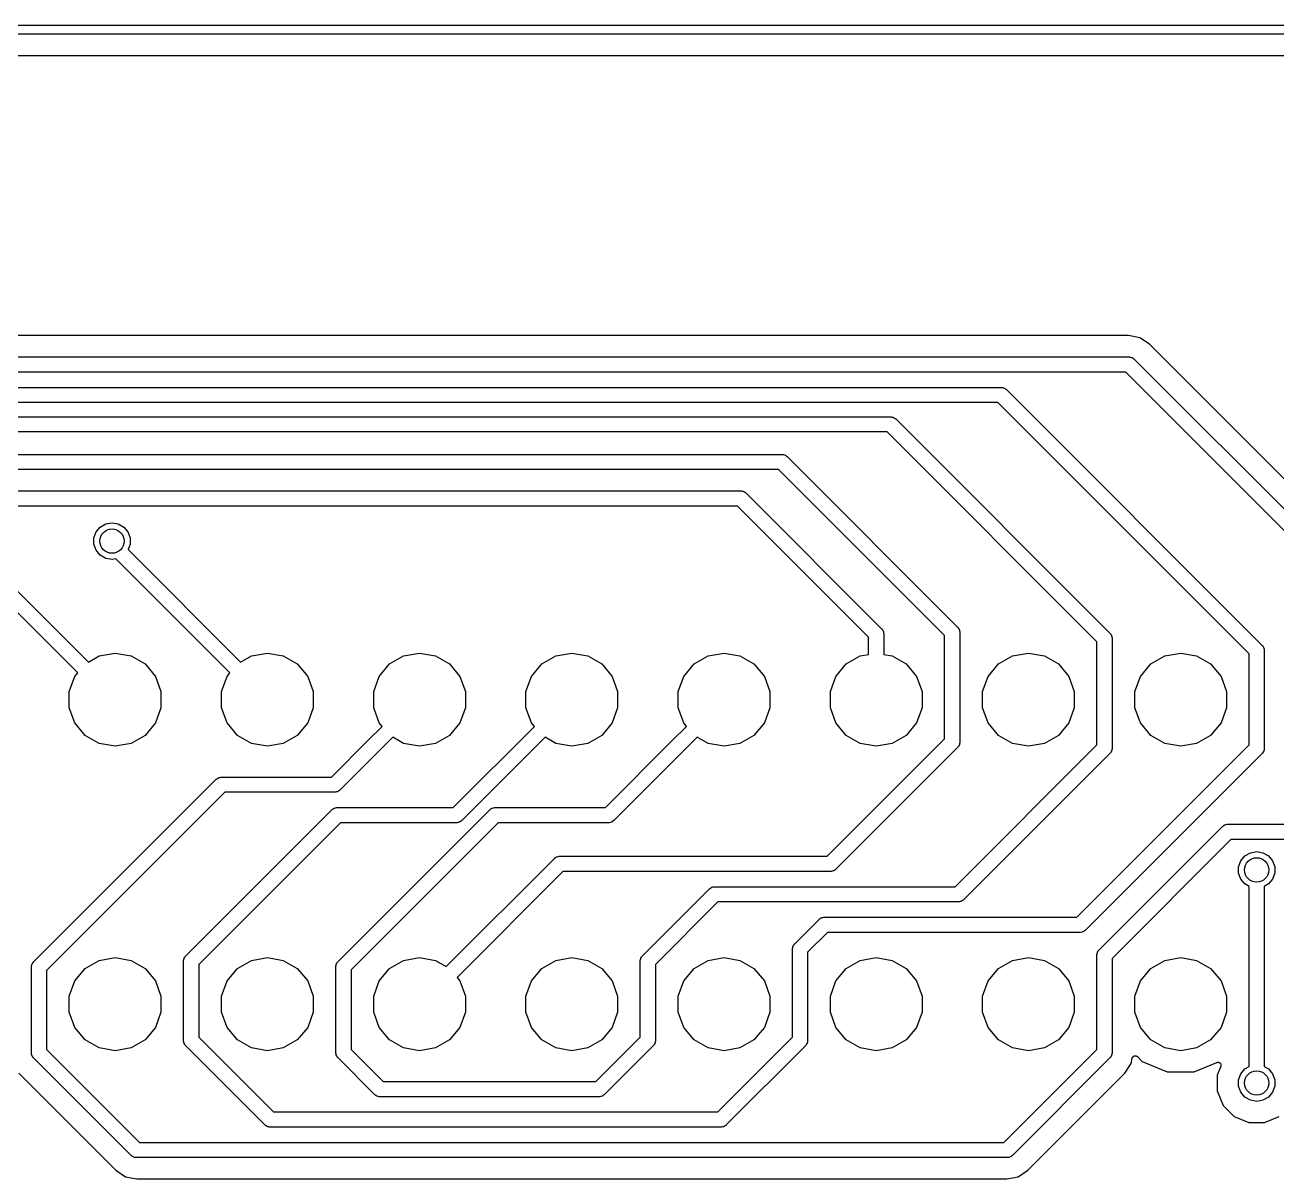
# Model space of a CAD drawing. Extents: x 85 to 212, y -151 to -91.
# Drawn here: x 168.27 to 188.83, y -110.38 to -91.42 of the extents above; entities that cross this region are included whole.
import ezdxf

# ---------------------------------------------------------------- set-up
doc = ezdxf.new("R2010")
doc.units = 0
doc.header["$MEASUREMENT"] = 0
doc.layers.add('BLACK', color=7, linetype='CONTINUOUS')

msp = doc.modelspace()

# ---------------------------------------------------------------- linework, layer by layer
at = {"layer": 'Black'}
for p, q in [((85.5, -91.425), (211.5, -91.425)), ((211.425, -91.575), (85.575, -91.575)), ((85.975, -91.925), (211.025, -91.925)), ((186.395, -96.525), (120.26, -96.525)), ((186.581, -96.5621), (186.395, -96.525)), ((186.739, -96.6676), (186.581, -96.5621)), ((191.332, -101.261), (186.739, -96.6676)), ((120.255, -96.875), (186.4, -96.875)), ((186.4, -96.875), (186.405, -96.876)), ((186.405, -96.876), (186.411, -96.8755)), ((186.411, -96.8755), (186.427, -96.8797)), ((186.427, -96.8797), (186.443, -96.8825)), ((186.443, -96.8825), (186.448, -96.8853)), ((186.448, -96.8853), (186.453, -96.8867)), ((186.453, -96.8867), (186.466, -96.8961)), ((186.466, -96.8961), (186.48, -96.9042)), ((186.48, -96.9042), (186.484, -96.9085)), ((186.484, -96.9085), (186.488, -96.9116)), ((186.488, -96.9116), (191.088, -101.512)), ((186.348, -97.125), (120.306, -97.125)), ((190.875, -101.652), (186.348, -97.125)), ((121.7, -97.375), (184.3, -97.375)), ((184.3, -97.375), (184.305, -97.376)), ((184.305, -97.376), (184.311, -97.3755)), ((184.311, -97.3755), (184.327, -97.3797)), ((184.327, -97.3797), (184.343, -97.3825)), ((184.343, -97.3825), (184.348, -97.3853)), ((184.348, -97.3853), (184.353, -97.3867)), ((184.353, -97.3867), (184.366, -97.3961)), ((184.366, -97.3961), (184.38, -97.4042)), ((184.38, -97.4042), (184.384, -97.4085)), ((184.384, -97.4085), (184.388, -97.4116)), ((184.388, -97.4116), (188.588, -101.612)), ((184.248, -97.625), (121.752, -97.625)), ((188.375, -101.752), (184.248, -97.625)), ((124.272, -97.8577), (182.483, -97.8577)), ((182.483, -97.8577), (182.488, -97.8587)), ((182.488, -97.8587), (182.494, -97.8582)), ((182.494, -97.8582), (182.509, -97.8624)), ((182.509, -97.8624), (182.525, -97.8652)), ((182.525, -97.8652), (182.53, -97.868)), ((182.53, -97.868), (182.536, -97.8694)), ((182.536, -97.8694), (182.549, -97.8788)), ((182.549, -97.8788), (182.563, -97.8869)), ((182.563, -97.8869), (182.567, -97.8912)), ((182.567, -97.8912), (182.571, -97.8943)), ((182.571, -97.8943), (186.088, -101.412)), ((182.431, -98.1077), (124.324, -98.1077)), ((185.875, -101.552), (182.431, -98.1077)), ((143, -98.475), (180.7, -98.475)), ((180.7, -98.475), (180.705, -98.476)), ((180.705, -98.476), (180.711, -98.4755)), ((180.711, -98.4755), (180.727, -98.4797)), ((180.727, -98.4797), (180.743, -98.4825)), ((180.743, -98.4825), (180.748, -98.4853)), ((180.748, -98.4853), (180.753, -98.4867)), ((180.753, -98.4867), (180.766, -98.4961)), ((180.766, -98.4961), (180.78, -98.5042)), ((180.78, -98.5042), (180.784, -98.5085)), ((180.784, -98.5085), (180.788, -98.5116)), ((180.788, -98.5116), (183.588, -101.312)), ((180.648, -98.725), (143.052, -98.725)), ((183.375, -101.452), (180.648, -98.725)), ((152.4, -99.075), (180.025, -99.075)), ((180.025, -99.075), (180.031, -99.076)), ((180.031, -99.076), (180.036, -99.0755)), ((180.036, -99.0755), (180.052, -99.0797)), ((180.052, -99.0797), (180.068, -99.0825)), ((180.068, -99.0825), (180.073, -99.0853)), ((180.073, -99.0853), (180.078, -99.0867)), ((180.078, -99.0867), (180.091, -99.0961)), ((180.091, -99.0961), (180.105, -99.1042)), ((180.105, -99.1042), (180.109, -99.1085)), ((180.109, -99.1085), (180.114, -99.1116)), ((180.114, -99.1116), (182.339, -101.338)), ((179.973, -99.325), (152.452, -99.325)), ((182.126, -101.478), (179.973, -99.325)), ((169.439, -99.7494), (169.506, -99.6693)), ((169.506, -99.6693), (169.597, -99.617)), ((169.597, -99.617), (169.7, -99.5989)), ((169.7, -99.5989), (169.803, -99.617)), ((169.803, -99.617), (169.894, -99.6693)), ((169.894, -99.6693), (169.961, -99.7494)), ((169.403, -99.8477), (169.439, -99.7494)), ((169.403, -99.9523), (169.403, -99.8477)), ((169.961, -99.7494), (169.997, -99.8477)), ((169.997, -99.8477), (169.997, -99.9523)), ((167.465, -100.04), (169.312, -101.887)), ((169.439, -100.051), (169.403, -99.9523)), ((169.506, -100.131), (169.439, -100.051)), ((169.597, -100.183), (169.506, -100.131)), ((169.997, -99.9523), (169.965, -100.04)), ((169.965, -100.04), (171.812, -101.887)), ((169.136, -102.065), (167.261, -100.19)), ((169.7, -100.201), (169.597, -100.183)), ((169.761, -100.19), (169.7, -100.201)), ((171.636, -102.065), (169.761, -100.19)), ((182.339, -101.338), (182.343, -101.342)), ((182.343, -101.342), (182.347, -101.346)), ((182.347, -101.346), (182.355, -101.36)), ((182.355, -101.36), (182.364, -101.373)), ((183.588, -101.312), (183.592, -101.316)), ((183.592, -101.316), (183.596, -101.32)), ((183.596, -101.32), (183.604, -101.334)), ((183.604, -101.334), (183.613, -101.347)), ((183.613, -101.347), (183.615, -101.352)), ((183.615, -101.352), (183.617, -101.357)), ((183.617, -101.357), (183.62, -101.373)), ((182.126, -101.761), (182.126, -101.478)), ((182.364, -101.373), (182.366, -101.378)), ((182.366, -101.378), (182.369, -101.383)), ((182.369, -101.383), (182.371, -101.399)), ((182.371, -101.399), (182.376, -101.415)), ((182.376, -101.415), (182.375, -101.421)), ((182.375, -101.421), (182.376, -101.426)), ((182.376, -101.426), (182.376, -101.761)), ((183.375, -103.148), (183.375, -101.452)), ((183.62, -101.373), (183.625, -101.389)), ((183.625, -101.389), (183.624, -101.395)), ((183.624, -101.395), (183.625, -101.4)), ((183.625, -101.4), (183.625, -103.2)), ((185.875, -103.248), (185.875, -101.552)), ((186.088, -101.412), (186.092, -101.416)), ((186.092, -101.416), (186.096, -101.42)), ((186.096, -101.42), (186.104, -101.434)), ((186.104, -101.434), (186.113, -101.447)), ((186.113, -101.447), (186.115, -101.452)), ((186.115, -101.452), (186.117, -101.457)), ((186.117, -101.457), (186.12, -101.473)), ((186.12, -101.473), (186.125, -101.489)), ((186.125, -101.489), (186.124, -101.495)), ((186.124, -101.495), (186.125, -101.5)), ((186.125, -101.5), (186.125, -103.3)), ((169.489, -101.785), (169.751, -101.739)), ((169.751, -101.739), (170.013, -101.785)), ((171.989, -101.785), (172.251, -101.739)), ((172.251, -101.739), (172.513, -101.785)), ((174.489, -101.785), (174.751, -101.739)), ((174.751, -101.739), (175.013, -101.785)), ((176.989, -101.785), (177.251, -101.739)), ((177.251, -101.739), (177.513, -101.785)), ((179.489, -101.785), (179.751, -101.739)), ((179.751, -101.739), (180.013, -101.785)), ((181.989, -101.785), (182.126, -101.761)), ((182.376, -101.761), (182.513, -101.785)), ((184.489, -101.785), (184.751, -101.739)), ((184.751, -101.739), (185.013, -101.785)), ((186.989, -101.785), (187.251, -101.739)), ((187.251, -101.739), (187.513, -101.785)), ((188.375, -103.248), (188.375, -101.752)), ((188.588, -101.612), (188.592, -101.616)), ((188.592, -101.616), (188.596, -101.62)), ((188.596, -101.62), (188.604, -101.634)), ((188.604, -101.634), (188.613, -101.647)), ((188.613, -101.647), (188.615, -101.652)), ((188.615, -101.652), (188.617, -101.657)), ((188.617, -101.657), (188.62, -101.673)), ((188.62, -101.673), (188.625, -101.689)), ((188.625, -101.689), (188.624, -101.695)), ((188.624, -101.695), (188.625, -101.7)), ((188.625, -101.7), (188.625, -103.3)), ((169.312, -101.887), (169.489, -101.785)), ((170.013, -101.785), (170.243, -101.918)), ((170.243, -101.918), (170.414, -102.121)), ((171.812, -101.887), (171.989, -101.785)), ((172.513, -101.785), (172.743, -101.918)), ((172.743, -101.918), (172.914, -102.121)), ((174.089, -102.121), (174.259, -101.918)), ((174.259, -101.918), (174.489, -101.785)), ((175.013, -101.785), (175.243, -101.918)), ((175.243, -101.918), (175.414, -102.121)), ((176.589, -102.121), (176.759, -101.918)), ((176.759, -101.918), (176.989, -101.785)), ((177.513, -101.785), (177.743, -101.918)), ((177.743, -101.918), (177.914, -102.121)), ((179.089, -102.121), (179.259, -101.918)), ((179.259, -101.918), (179.489, -101.785)), ((180.013, -101.785), (180.243, -101.918)), ((180.243, -101.918), (180.414, -102.121)), ((181.589, -102.121), (181.759, -101.918)), ((181.759, -101.918), (181.989, -101.785)), ((182.513, -101.785), (182.743, -101.918)), ((182.743, -101.918), (182.914, -102.121)), ((184.089, -102.121), (184.259, -101.918)), ((184.259, -101.918), (184.489, -101.785)), ((185.013, -101.785), (185.243, -101.918)), ((185.243, -101.918), (185.414, -102.121)), ((186.589, -102.121), (186.759, -101.918)), ((186.759, -101.918), (186.989, -101.785)), ((187.513, -101.785), (187.743, -101.918)), ((187.743, -101.918), (187.914, -102.121)), ((168.998, -102.371), (169.089, -102.121)), ((169.089, -102.121), (169.136, -102.065)), ((170.414, -102.121), (170.504, -102.371)), ((171.498, -102.371), (171.589, -102.121)), ((171.589, -102.121), (171.636, -102.065)), ((172.914, -102.121), (173.004, -102.371)), ((173.998, -102.371), (174.089, -102.121)), ((175.414, -102.121), (175.504, -102.371)), ((176.498, -102.371), (176.589, -102.121)), ((177.914, -102.121), (178.004, -102.371)), ((178.998, -102.371), (179.089, -102.121)), ((180.414, -102.121), (180.504, -102.371)), ((181.498, -102.371), (181.589, -102.121)), ((182.914, -102.121), (183.004, -102.371)), ((183.998, -102.371), (184.089, -102.121)), ((185.414, -102.121), (185.504, -102.371)), ((186.498, -102.371), (186.589, -102.121)), ((187.914, -102.121), (188.004, -102.371)), ((168.998, -102.636), (168.998, -102.371)), ((170.504, -102.371), (170.504, -102.636)), ((171.498, -102.636), (171.498, -102.371)), ((173.004, -102.371), (173.004, -102.636)), ((173.998, -102.636), (173.998, -102.371)), ((175.504, -102.371), (175.504, -102.636)), ((176.498, -102.636), (176.498, -102.371)), ((178.004, -102.371), (178.004, -102.636)), ((178.998, -102.636), (178.998, -102.371)), ((180.504, -102.371), (180.504, -102.636)), ((181.498, -102.636), (181.498, -102.371)), ((183.004, -102.371), (183.004, -102.636)), ((183.998, -102.636), (183.998, -102.371)), ((185.504, -102.371), (185.504, -102.636)), ((186.498, -102.636), (186.498, -102.371)), ((188.004, -102.371), (188.004, -102.636)), ((169.089, -102.886), (168.998, -102.636)), ((170.504, -102.636), (170.414, -102.886)), ((171.589, -102.886), (171.498, -102.636)), ((173.004, -102.636), (172.914, -102.886)), ((174.089, -102.886), (173.998, -102.636)), ((175.504, -102.636), (175.414, -102.886)), ((176.589, -102.886), (176.498, -102.636)), ((178.004, -102.636), (177.914, -102.886)), ((179.089, -102.886), (178.998, -102.636)), ((180.504, -102.636), (180.414, -102.886)), ((181.589, -102.886), (181.498, -102.636)), ((183.004, -102.636), (182.914, -102.886)), ((184.089, -102.886), (183.998, -102.636)), ((185.504, -102.636), (185.414, -102.886)), ((186.589, -102.886), (186.498, -102.636)), ((188.004, -102.636), (187.914, -102.886)), ((169.259, -103.09), (169.089, -102.886)), ((170.414, -102.886), (170.243, -103.09)), ((171.759, -103.09), (171.589, -102.886)), ((172.914, -102.886), (172.743, -103.09)), ((173.901, -103.177), (174.136, -102.942)), ((174.136, -102.942), (174.089, -102.886)), ((175.414, -102.886), (175.243, -103.09)), ((175.303, -104.275), (176.636, -102.942)), ((176.636, -102.942), (176.589, -102.886)), ((177.914, -102.886), (177.743, -103.09)), ((178.901, -103.177), (179.136, -102.942)), ((179.136, -102.942), (179.089, -102.886)), ((180.414, -102.886), (180.243, -103.09)), ((181.759, -103.09), (181.589, -102.886)), ((182.914, -102.886), (182.743, -103.09)), ((184.259, -103.09), (184.089, -102.886)), ((185.414, -102.886), (185.243, -103.09)), ((186.759, -103.09), (186.589, -102.886)), ((187.914, -102.886), (187.743, -103.09)), ((169.489, -103.222), (169.259, -103.09)), ((170.243, -103.09), (170.013, -103.222)), ((171.989, -103.222), (171.759, -103.09)), ((172.743, -103.09), (172.513, -103.222)), ((173.303, -103.775), (173.901, -103.177)), ((173.901, -103.177), (173.901, -103.177)), ((174.312, -103.12), (174.077, -103.354)), ((174.489, -103.222), (174.312, -103.12)), ((175.243, -103.09), (175.013, -103.222)), ((176.812, -103.12), (175.443, -104.488)), ((176.989, -103.222), (176.812, -103.12)), ((177.743, -103.09), (177.513, -103.222)), ((177.803, -104.275), (178.901, -103.177)), ((178.901, -103.177), (178.901, -103.177)), ((179.312, -103.12), (179.077, -103.354)), ((179.489, -103.222), (179.312, -103.12)), ((180.243, -103.09), (180.013, -103.222)), ((181.448, -105.075), (183.375, -103.148)), ((181.989, -103.222), (181.759, -103.09)), ((182.743, -103.09), (182.513, -103.222)), ((183.625, -103.211), (183.62, -103.227)), ((183.625, -103.2), (183.624, -103.205)), ((183.624, -103.205), (183.625, -103.211)), ((184.489, -103.222), (184.259, -103.09)), ((185.243, -103.09), (185.013, -103.222)), ((186.989, -103.222), (186.759, -103.09)), ((187.743, -103.09), (187.513, -103.222)), ((169.751, -103.269), (169.489, -103.222)), ((170.013, -103.222), (169.751, -103.269)), ((172.251, -103.269), (171.989, -103.222)), ((172.513, -103.222), (172.251, -103.269)), ((174.077, -103.354), (173.443, -103.988)), ((174.077, -103.354), (174.077, -103.354)), ((174.751, -103.269), (174.489, -103.222)), ((175.013, -103.222), (174.751, -103.269)), ((177.251, -103.269), (176.989, -103.222)), ((177.513, -103.222), (177.251, -103.269)), ((179.077, -103.354), (177.943, -104.488)), ((179.077, -103.354), (179.077, -103.354)), ((179.751, -103.269), (179.489, -103.222)), ((180.013, -103.222), (179.751, -103.269)), ((183.588, -103.288), (181.588, -105.288)), ((182.251, -103.269), (181.989, -103.222)), ((182.513, -103.222), (182.251, -103.269)), ((183.548, -105.575), (185.875, -103.248)), ((183.592, -103.284), (183.588, -103.288)), ((183.596, -103.28), (183.592, -103.284)), ((183.604, -103.266), (183.596, -103.28)), ((183.613, -103.253), (183.604, -103.266)), ((183.615, -103.248), (183.613, -103.253)), ((183.617, -103.243), (183.615, -103.248)), ((183.62, -103.227), (183.617, -103.243)), ((186.088, -103.388), (183.688, -105.788)), ((184.751, -103.269), (184.489, -103.222)), ((185.013, -103.222), (184.751, -103.269)), ((185.548, -106.075), (188.375, -103.248)), ((188.588, -103.388), (185.688, -106.288)), ((186.092, -103.384), (186.088, -103.388)), ((186.096, -103.38), (186.092, -103.384)), ((186.104, -103.366), (186.096, -103.38)), ((186.113, -103.353), (186.104, -103.366)), ((186.115, -103.348), (186.113, -103.353)), ((186.117, -103.343), (186.115, -103.348)), ((186.12, -103.327), (186.117, -103.343)), ((186.125, -103.311), (186.12, -103.327)), ((186.125, -103.3), (186.124, -103.305)), ((186.124, -103.305), (186.125, -103.311)), ((187.251, -103.269), (186.989, -103.222)), ((187.513, -103.222), (187.251, -103.269)), ((188.592, -103.384), (188.588, -103.388)), ((188.596, -103.38), (188.592, -103.384)), ((188.604, -103.366), (188.596, -103.38)), ((188.613, -103.353), (188.604, -103.366)), ((188.615, -103.348), (188.613, -103.353)), ((188.617, -103.343), (188.615, -103.348)), ((188.62, -103.327), (188.617, -103.343)), ((188.625, -103.311), (188.62, -103.327)), ((188.625, -103.3), (188.624, -103.305)), ((188.624, -103.305), (188.625, -103.311)), ((168.412, -106.812), (171.412, -103.812)), ((171.412, -103.812), (171.416, -103.808)), ((171.416, -103.808), (171.42, -103.804)), ((171.42, -103.804), (171.434, -103.796)), ((171.434, -103.796), (171.447, -103.787)), ((171.447, -103.787), (171.452, -103.785)), ((171.452, -103.785), (171.457, -103.783)), ((171.457, -103.783), (171.473, -103.78)), ((171.473, -103.78), (171.489, -103.775)), ((171.489, -103.775), (171.495, -103.776)), ((171.495, -103.776), (171.5, -103.775)), ((171.5, -103.775), (173.303, -103.775)), ((171.552, -104.025), (168.625, -106.952)), ((173.355, -104.025), (171.552, -104.025)), ((173.36, -104.024), (173.355, -104.025)), ((173.366, -104.025), (173.36, -104.024)), ((173.381, -104.02), (173.366, -104.025)), ((173.397, -104.017), (173.381, -104.02)), ((173.402, -104.015), (173.397, -104.017)), ((173.408, -104.013), (173.402, -104.015)), ((173.421, -104.004), (173.408, -104.013)), ((173.435, -103.996), (173.421, -104.004)), ((173.439, -103.992), (173.435, -103.996)), ((173.443, -103.988), (173.439, -103.992)), ((170.912, -106.712), (173.312, -104.312)), ((173.312, -104.312), (173.316, -104.308)), ((173.316, -104.308), (173.32, -104.304)), ((173.32, -104.304), (173.334, -104.296)), ((173.334, -104.296), (173.347, -104.287)), ((173.347, -104.287), (173.352, -104.285)), ((173.352, -104.285), (173.357, -104.283)), ((173.357, -104.283), (173.373, -104.28)), ((173.373, -104.28), (173.389, -104.275)), ((173.389, -104.275), (173.395, -104.276)), ((173.395, -104.276), (173.4, -104.275)), ((173.4, -104.275), (175.303, -104.275)), ((173.412, -106.803), (175.903, -104.312)), ((175.903, -104.312), (175.907, -104.308)), ((175.907, -104.308), (175.911, -104.304)), ((175.911, -104.304), (175.925, -104.296)), ((175.925, -104.296), (175.938, -104.287)), ((175.938, -104.287), (175.944, -104.285)), ((175.944, -104.285), (175.948, -104.283)), ((175.948, -104.283), (175.964, -104.28)), ((175.964, -104.28), (175.98, -104.275)), ((175.98, -104.275), (175.986, -104.276)), ((175.986, -104.276), (175.991, -104.275)), ((175.991, -104.275), (177.803, -104.275)), ((173.452, -104.525), (171.125, -106.852)), ((175.355, -104.525), (173.452, -104.525)), ((176.043, -104.525), (173.625, -106.943)), ((175.36, -104.524), (175.355, -104.525)), ((175.366, -104.525), (175.36, -104.524)), ((175.381, -104.52), (175.366, -104.525)), ((175.397, -104.517), (175.381, -104.52)), ((175.402, -104.515), (175.397, -104.517)), ((175.408, -104.513), (175.402, -104.515)), ((175.421, -104.504), (175.408, -104.513)), ((175.435, -104.496), (175.421, -104.504)), ((175.439, -104.492), (175.435, -104.496)), ((175.443, -104.488), (175.439, -104.492)), ((177.855, -104.525), (176.043, -104.525)), ((177.86, -104.524), (177.855, -104.525)), ((177.866, -104.525), (177.86, -104.524)), ((177.881, -104.52), (177.866, -104.525)), ((177.897, -104.517), (177.881, -104.52)), ((177.902, -104.515), (177.897, -104.517)), ((177.908, -104.513), (177.902, -104.515)), ((177.921, -104.504), (177.908, -104.513)), ((177.935, -104.496), (177.921, -104.504)), ((177.939, -104.492), (177.935, -104.496)), ((177.943, -104.488), (177.939, -104.492)), ((185.912, -106.612), (187.937, -104.587)), ((187.937, -104.587), (187.941, -104.583)), ((187.941, -104.583), (187.945, -104.579)), ((187.945, -104.579), (187.959, -104.571)), ((187.959, -104.571), (187.972, -104.562)), ((187.972, -104.562), (187.977, -104.56)), ((187.977, -104.56), (187.982, -104.558)), ((187.982, -104.558), (187.998, -104.555)), ((187.998, -104.555), (188.014, -104.55)), ((188.014, -104.55), (188.02, -104.551)), ((188.02, -104.551), (188.025, -104.55)), ((188.025, -104.55), (189.148, -104.55)), ((188.077, -104.8), (186.125, -106.752)), ((189.2, -104.8), (188.077, -104.8)), ((188.306, -105.069), (188.397, -105.017)), ((188.397, -105.017), (188.5, -104.999)), ((188.5, -104.999), (188.603, -105.017)), ((188.603, -105.017), (188.694, -105.069)), ((175.19, -106.887), (176.966, -105.112)), ((176.966, -105.112), (176.971, -105.108)), ((176.971, -105.108), (176.974, -105.104)), ((176.974, -105.104), (176.988, -105.096)), ((176.988, -105.096), (177.002, -105.087)), ((177.002, -105.087), (177.007, -105.085)), ((177.007, -105.085), (177.012, -105.083)), ((177.012, -105.083), (177.028, -105.08)), ((177.028, -105.08), (177.044, -105.075)), ((177.044, -105.075), (177.049, -105.076)), ((177.049, -105.076), (177.055, -105.075)), ((177.055, -105.075), (181.448, -105.075)), ((188.203, -105.248), (188.239, -105.149)), ((188.203, -105.352), (188.203, -105.248)), ((188.239, -105.149), (188.306, -105.069)), ((188.694, -105.069), (188.761, -105.149)), ((188.761, -105.149), (188.797, -105.248)), ((188.797, -105.248), (188.797, -105.352)), ((177.106, -105.325), (175.366, -107.065)), ((181.5, -105.325), (177.106, -105.325)), ((181.505, -105.324), (181.5, -105.325)), ((181.511, -105.325), (181.505, -105.324)), ((181.527, -105.32), (181.511, -105.325)), ((181.543, -105.317), (181.527, -105.32)), ((181.548, -105.315), (181.543, -105.317)), ((181.553, -105.313), (181.548, -105.315)), ((181.566, -105.304), (181.553, -105.313)), ((181.58, -105.296), (181.566, -105.304)), ((181.584, -105.292), (181.58, -105.296)), ((181.588, -105.288), (181.584, -105.292)), ((188.239, -105.451), (188.203, -105.352)), ((188.306, -105.531), (188.239, -105.451)), ((188.761, -105.451), (188.694, -105.531)), ((188.797, -105.352), (188.761, -105.451)), ((178.412, -106.712), (179.512, -105.612)), ((179.512, -105.612), (179.516, -105.608)), ((179.516, -105.608), (179.52, -105.604)), ((179.52, -105.604), (179.534, -105.596)), ((179.534, -105.596), (179.547, -105.587)), ((179.547, -105.587), (179.552, -105.585)), ((179.552, -105.585), (179.557, -105.583)), ((179.557, -105.583), (179.573, -105.58)), ((179.573, -105.58), (179.589, -105.575)), ((179.589, -105.575), (179.595, -105.576)), ((179.595, -105.576), (179.6, -105.575)), ((179.6, -105.575), (183.548, -105.575)), ((188.375, -105.57), (188.306, -105.531)), ((188.375, -108.53), (188.375, -105.57)), ((188.694, -105.531), (188.625, -105.57)), ((188.625, -105.57), (188.625, -108.53)), ((179.652, -105.825), (178.625, -106.852)), ((183.6, -105.825), (179.652, -105.825)), ((183.605, -105.824), (183.6, -105.825)), ((183.611, -105.825), (183.605, -105.824)), ((183.627, -105.82), (183.611, -105.825)), ((183.643, -105.817), (183.627, -105.82)), ((183.648, -105.815), (183.643, -105.817)), ((183.653, -105.813), (183.648, -105.815)), ((183.666, -105.804), (183.653, -105.813)), ((183.68, -105.796), (183.666, -105.804)), ((183.684, -105.792), (183.68, -105.796)), ((183.688, -105.788), (183.684, -105.792)), ((181.334, -106.096), (181.347, -106.087)), ((181.347, -106.087), (181.352, -106.085)), ((181.352, -106.085), (181.357, -106.083)), ((181.357, -106.083), (181.373, -106.08)), ((181.373, -106.08), (181.389, -106.075)), ((181.389, -106.075), (181.395, -106.076)), ((181.395, -106.076), (181.4, -106.075)), ((181.4, -106.075), (185.548, -106.075)), ((180.912, -106.512), (181.312, -106.112)), ((181.312, -106.112), (181.316, -106.108)), ((181.316, -106.108), (181.32, -106.104)), ((181.32, -106.104), (181.334, -106.096)), ((185.68, -106.296), (185.666, -106.304)), ((185.684, -106.292), (185.68, -106.296)), ((185.688, -106.288), (185.684, -106.292)), ((181.452, -106.325), (181.125, -106.652)), ((185.6, -106.325), (181.452, -106.325)), ((185.605, -106.324), (185.6, -106.325)), ((185.611, -106.325), (185.605, -106.324)), ((185.627, -106.32), (185.611, -106.325)), ((185.643, -106.317), (185.627, -106.32)), ((185.648, -106.315), (185.643, -106.317)), ((185.653, -106.313), (185.648, -106.315)), ((185.666, -106.304), (185.653, -106.313)), ((180.875, -106.589), (180.88, -106.573)), ((180.876, -106.595), (180.875, -106.589)), ((180.875, -106.6), (180.876, -106.595)), ((180.875, -108.048), (180.875, -106.6)), ((180.88, -106.573), (180.883, -106.557)), ((180.883, -106.557), (180.885, -106.552)), ((180.885, -106.552), (180.887, -106.547)), ((180.887, -106.547), (180.896, -106.534)), ((180.896, -106.534), (180.904, -106.52)), ((180.904, -106.52), (180.908, -106.516)), ((180.908, -106.516), (180.912, -106.512)), ((181.125, -106.652), (181.125, -108.1)), ((185.875, -106.689), (185.88, -106.673)), ((185.876, -106.695), (185.875, -106.689)), ((185.875, -106.7), (185.876, -106.695)), ((185.875, -108.248), (185.875, -106.7)), ((185.88, -106.673), (185.883, -106.657)), ((185.883, -106.657), (185.885, -106.652)), ((185.885, -106.652), (185.887, -106.647)), ((185.887, -106.647), (185.896, -106.634)), ((185.896, -106.634), (185.904, -106.62)), ((185.904, -106.62), (185.908, -106.616)), ((185.908, -106.616), (185.912, -106.612)), ((168.375, -106.889), (168.38, -106.873)), ((168.376, -106.895), (168.375, -106.889)), ((168.375, -106.9), (168.376, -106.895)), ((168.375, -108.3), (168.375, -106.9)), ((168.38, -106.873), (168.383, -106.857)), ((168.383, -106.857), (168.385, -106.852)), ((168.385, -106.852), (168.387, -106.847)), ((168.387, -106.847), (168.396, -106.834)), ((168.396, -106.834), (168.404, -106.82)), ((168.404, -106.82), (168.408, -106.816)), ((168.408, -106.816), (168.412, -106.812)), ((169.259, -106.918), (169.489, -106.785)), ((169.489, -106.785), (169.751, -106.739)), ((169.751, -106.739), (170.013, -106.785)), ((170.013, -106.785), (170.243, -106.918)), ((170.875, -106.789), (170.88, -106.773)), ((170.876, -106.795), (170.875, -106.789)), ((170.875, -106.8), (170.876, -106.795)), ((170.875, -108.1), (170.875, -106.8)), ((170.88, -106.773), (170.883, -106.757)), ((170.883, -106.757), (170.885, -106.752)), ((170.885, -106.752), (170.887, -106.747)), ((170.887, -106.747), (170.896, -106.734)), ((170.896, -106.734), (170.904, -106.72)), ((170.904, -106.72), (170.908, -106.716)), ((170.908, -106.716), (170.912, -106.712)), ((171.125, -106.852), (171.125, -108.048)), ((171.759, -106.918), (171.989, -106.785)), ((171.989, -106.785), (172.251, -106.739)), ((172.251, -106.739), (172.513, -106.785)), ((172.513, -106.785), (172.743, -106.918)), ((173.375, -106.88), (173.38, -106.864)), ((173.376, -106.886), (173.375, -106.88)), ((173.375, -106.891), (173.376, -106.886)), ((173.375, -108.3), (173.375, -106.891)), ((173.38, -106.864), (173.383, -106.848)), ((173.383, -106.848), (173.385, -106.844)), ((173.385, -106.844), (173.387, -106.838)), ((173.387, -106.838), (173.396, -106.825)), ((173.396, -106.825), (173.404, -106.811)), ((173.404, -106.811), (173.408, -106.807)), ((173.408, -106.807), (173.412, -106.803)), ((174.259, -106.918), (174.489, -106.785)), ((174.489, -106.785), (174.751, -106.739)), ((174.751, -106.739), (175.013, -106.785)), ((175.013, -106.785), (175.19, -106.887)), ((176.759, -106.918), (176.989, -106.785)), ((176.989, -106.785), (177.251, -106.739)), ((177.251, -106.739), (177.513, -106.785)), ((177.513, -106.785), (177.743, -106.918)), ((178.375, -106.789), (178.38, -106.773)), ((178.376, -106.795), (178.375, -106.789)), ((178.375, -106.8), (178.376, -106.795)), ((178.375, -108.048), (178.375, -106.8)), ((178.38, -106.773), (178.383, -106.757)), ((178.383, -106.757), (178.385, -106.752)), ((178.385, -106.752), (178.387, -106.747)), ((178.387, -106.747), (178.396, -106.734)), ((178.396, -106.734), (178.404, -106.72)), ((178.404, -106.72), (178.408, -106.716)), ((178.408, -106.716), (178.412, -106.712)), ((178.625, -106.852), (178.625, -108.1)), ((179.259, -106.918), (179.489, -106.785)), ((179.489, -106.785), (179.751, -106.739)), ((179.751, -106.739), (180.013, -106.785)), ((180.013, -106.785), (180.243, -106.918)), ((181.759, -106.918), (181.989, -106.785)), ((181.989, -106.785), (182.251, -106.739)), ((182.251, -106.739), (182.513, -106.785)), ((182.513, -106.785), (182.743, -106.918)), ((184.259, -106.918), (184.489, -106.785)), ((184.489, -106.785), (184.751, -106.739)), ((184.751, -106.739), (185.013, -106.785)), ((185.013, -106.785), (185.243, -106.918)), ((186.125, -106.752), (186.125, -108.3)), ((186.759, -106.918), (186.989, -106.785)), ((186.989, -106.785), (187.251, -106.739)), ((187.251, -106.739), (187.513, -106.785)), ((187.513, -106.785), (187.743, -106.918)), ((168.625, -106.952), (168.625, -108.248)), ((168.998, -107.371), (169.089, -107.121)), ((169.089, -107.121), (169.259, -106.918)), ((170.243, -106.918), (170.414, -107.121)), ((170.414, -107.121), (170.504, -107.371)), ((171.498, -107.371), (171.589, -107.121)), ((171.589, -107.121), (171.759, -106.918)), ((172.743, -106.918), (172.914, -107.121)), ((172.914, -107.121), (173.004, -107.371)), ((173.625, -106.943), (173.625, -108.248)), ((173.998, -107.371), (174.089, -107.121)), ((174.089, -107.121), (174.259, -106.918)), ((175.366, -107.065), (175.414, -107.121)), ((175.414, -107.121), (175.504, -107.371)), ((176.498, -107.371), (176.589, -107.121)), ((176.589, -107.121), (176.759, -106.918)), ((177.743, -106.918), (177.914, -107.121)), ((177.914, -107.121), (178.004, -107.371)), ((178.998, -107.371), (179.089, -107.121)), ((179.089, -107.121), (179.259, -106.918)), ((180.243, -106.918), (180.414, -107.121)), ((180.414, -107.121), (180.504, -107.371)), ((181.498, -107.371), (181.589, -107.121)), ((181.589, -107.121), (181.759, -106.918)), ((182.743, -106.918), (182.914, -107.121)), ((182.914, -107.121), (183.004, -107.371)), ((183.998, -107.371), (184.089, -107.121)), ((184.089, -107.121), (184.259, -106.918)), ((185.243, -106.918), (185.414, -107.121)), ((185.414, -107.121), (185.504, -107.371)), ((186.498, -107.371), (186.589, -107.121)), ((186.589, -107.121), (186.759, -106.918)), ((187.743, -106.918), (187.914, -107.121)), ((187.914, -107.121), (188.004, -107.371)), ((168.998, -107.636), (168.998, -107.371)), ((170.504, -107.371), (170.504, -107.636)), ((171.498, -107.636), (171.498, -107.371)), ((173.004, -107.371), (173.004, -107.636)), ((173.998, -107.636), (173.998, -107.371)), ((175.504, -107.371), (175.504, -107.636)), ((176.498, -107.636), (176.498, -107.371)), ((178.004, -107.371), (178.004, -107.636)), ((178.998, -107.636), (178.998, -107.371)), ((180.504, -107.371), (180.504, -107.636)), ((181.498, -107.636), (181.498, -107.371)), ((183.004, -107.371), (183.004, -107.636)), ((183.998, -107.636), (183.998, -107.371)), ((185.504, -107.371), (185.504, -107.636)), ((186.498, -107.636), (186.498, -107.371)), ((188.004, -107.371), (188.004, -107.636)), ((169.089, -107.886), (168.998, -107.636)), ((170.504, -107.636), (170.414, -107.886)), ((171.589, -107.886), (171.498, -107.636)), ((173.004, -107.636), (172.914, -107.886)), ((174.089, -107.886), (173.998, -107.636)), ((175.504, -107.636), (175.414, -107.886)), ((176.589, -107.886), (176.498, -107.636)), ((178.004, -107.636), (177.914, -107.886)), ((179.089, -107.886), (178.998, -107.636)), ((180.504, -107.636), (180.414, -107.886)), ((181.589, -107.886), (181.498, -107.636)), ((183.004, -107.636), (182.914, -107.886)), ((184.089, -107.886), (183.998, -107.636)), ((185.504, -107.636), (185.414, -107.886)), ((186.589, -107.886), (186.498, -107.636)), ((188.004, -107.636), (187.914, -107.886)), ((169.259, -108.09), (169.089, -107.886)), ((170.414, -107.886), (170.243, -108.09)), ((171.759, -108.09), (171.589, -107.886)), ((172.914, -107.886), (172.743, -108.09)), ((174.259, -108.09), (174.089, -107.886)), ((175.414, -107.886), (175.243, -108.09)), ((176.759, -108.09), (176.589, -107.886)), ((177.914, -107.886), (177.743, -108.09)), ((179.259, -108.09), (179.089, -107.886)), ((180.414, -107.886), (180.243, -108.09)), ((181.759, -108.09), (181.589, -107.886)), ((182.914, -107.886), (182.743, -108.09)), ((184.259, -108.09), (184.089, -107.886)), ((185.414, -107.886), (185.243, -108.09)), ((186.759, -108.09), (186.589, -107.886)), ((187.914, -107.886), (187.743, -108.09)), ((169.489, -108.222), (169.259, -108.09)), ((170.243, -108.09), (170.013, -108.222)), ((170.876, -108.105), (170.875, -108.1)), ((170.875, -108.111), (170.876, -108.105)), ((170.88, -108.127), (170.875, -108.111)), ((170.883, -108.143), (170.88, -108.127)), ((170.885, -108.148), (170.883, -108.143)), ((170.887, -108.153), (170.885, -108.148)), ((171.125, -108.048), (172.352, -109.275)), ((171.989, -108.222), (171.759, -108.09)), ((172.743, -108.09), (172.513, -108.222)), ((174.489, -108.222), (174.259, -108.09)), ((175.243, -108.09), (175.013, -108.222)), ((176.989, -108.222), (176.759, -108.09)), ((177.743, -108.09), (177.513, -108.222)), ((177.648, -108.775), (178.375, -108.048)), ((178.615, -108.148), (178.613, -108.153)), ((178.617, -108.143), (178.615, -108.148)), ((178.62, -108.127), (178.617, -108.143)), ((178.625, -108.111), (178.62, -108.127)), ((178.625, -108.1), (178.624, -108.105)), ((178.624, -108.105), (178.625, -108.111)), ((179.489, -108.222), (179.259, -108.09)), ((179.648, -109.275), (180.875, -108.048)), ((180.243, -108.09), (180.013, -108.222)), ((181.115, -108.148), (181.113, -108.153)), ((181.117, -108.143), (181.115, -108.148)), ((181.12, -108.127), (181.117, -108.143)), ((181.125, -108.111), (181.12, -108.127)), ((181.125, -108.1), (181.124, -108.105)), ((181.124, -108.105), (181.125, -108.111)), ((181.989, -108.222), (181.759, -108.09)), ((182.743, -108.09), (182.513, -108.222)), ((184.489, -108.222), (184.259, -108.09)), ((185.243, -108.09), (185.013, -108.222)), ((186.989, -108.222), (186.759, -108.09)), ((187.743, -108.09), (187.513, -108.222)), ((168.376, -108.305), (168.375, -108.3)), ((168.375, -108.311), (168.376, -108.305)), ((168.38, -108.327), (168.375, -108.311)), ((168.383, -108.343), (168.38, -108.327)), ((168.385, -108.348), (168.383, -108.343)), ((168.387, -108.353), (168.385, -108.348)), ((168.396, -108.366), (168.387, -108.353)), ((168.625, -108.248), (170.152, -109.775)), ((169.751, -108.269), (169.489, -108.222)), ((170.013, -108.222), (169.751, -108.269)), ((170.896, -108.166), (170.887, -108.153)), ((170.904, -108.18), (170.896, -108.166)), ((170.908, -108.184), (170.904, -108.18)), ((170.912, -108.188), (170.908, -108.184)), ((172.212, -109.488), (170.912, -108.188)), ((172.251, -108.269), (171.989, -108.222)), ((172.513, -108.222), (172.251, -108.269)), ((173.376, -108.305), (173.375, -108.3)), ((173.375, -108.311), (173.376, -108.305)), ((173.38, -108.327), (173.375, -108.311)), ((173.383, -108.343), (173.38, -108.327)), ((173.385, -108.348), (173.383, -108.343)), ((173.387, -108.353), (173.385, -108.348)), ((173.396, -108.366), (173.387, -108.353)), ((173.625, -108.248), (174.152, -108.775)), ((174.751, -108.269), (174.489, -108.222)), ((175.013, -108.222), (174.751, -108.269)), ((177.251, -108.269), (176.989, -108.222)), ((177.513, -108.222), (177.251, -108.269)), ((178.588, -108.188), (177.788, -108.988)), ((178.592, -108.184), (178.588, -108.188)), ((178.596, -108.18), (178.592, -108.184)), ((178.604, -108.166), (178.596, -108.18)), ((178.613, -108.153), (178.604, -108.166)), ((179.751, -108.269), (179.489, -108.222)), ((180.013, -108.222), (179.751, -108.269)), ((181.088, -108.188), (179.788, -109.488)), ((181.092, -108.184), (181.088, -108.188)), ((181.096, -108.18), (181.092, -108.184)), ((181.104, -108.166), (181.096, -108.18)), ((181.113, -108.153), (181.104, -108.166)), ((182.251, -108.269), (181.989, -108.222)), ((182.513, -108.222), (182.251, -108.269)), ((184.348, -109.775), (185.875, -108.248)), ((184.751, -108.269), (184.489, -108.222)), ((185.013, -108.222), (184.751, -108.269)), ((186.113, -108.353), (186.104, -108.366)), ((186.115, -108.348), (186.113, -108.353)), ((186.117, -108.343), (186.115, -108.348)), ((186.12, -108.327), (186.117, -108.343)), ((186.125, -108.311), (186.12, -108.327)), ((186.125, -108.3), (186.124, -108.305)), ((186.124, -108.305), (186.125, -108.311)), ((186.483, -108.357), (186.489, -108.354)), ((186.489, -108.354), (186.491, -108.353)), ((186.491, -108.353), (186.492, -108.353)), ((186.492, -108.353), (186.499, -108.352)), ((186.499, -108.352), (186.506, -108.351)), ((186.506, -108.351), (186.508, -108.351)), ((186.508, -108.351), (186.509, -108.351)), ((186.509, -108.351), (186.516, -108.353)), ((186.516, -108.353), (186.523, -108.354)), ((186.523, -108.354), (186.524, -108.355)), ((186.524, -108.355), (186.526, -108.356)), ((186.526, -108.356), (186.532, -108.36)), ((187.251, -108.269), (186.989, -108.222)), ((187.513, -108.222), (187.251, -108.269)), ((168.404, -108.38), (168.396, -108.366)), ((168.408, -108.384), (168.404, -108.38)), ((168.412, -108.388), (168.408, -108.384)), ((170.012, -109.988), (168.412, -108.388)), ((173.404, -108.38), (173.396, -108.366)), ((173.408, -108.384), (173.404, -108.38)), ((173.412, -108.388), (173.408, -108.384)), ((174.012, -108.988), (173.412, -108.388)), ((186.088, -108.388), (184.488, -109.988)), ((186.092, -108.384), (186.088, -108.388)), ((186.096, -108.38), (186.092, -108.384)), ((186.104, -108.366), (186.096, -108.38)), ((186.332, -108.639), (186.438, -108.481)), ((186.438, -108.481), (186.456, -108.391)), ((186.456, -108.391), (186.457, -108.39)), ((186.457, -108.388), (186.46, -108.382)), ((186.457, -108.39), (186.457, -108.388)), ((186.46, -108.382), (186.462, -108.375)), ((186.462, -108.375), (186.463, -108.374)), ((186.463, -108.374), (186.464, -108.372)), ((186.464, -108.372), (186.469, -108.367)), ((186.469, -108.367), (186.474, -108.362)), ((186.474, -108.362), (186.475, -108.361)), ((186.475, -108.361), (186.476, -108.36)), ((186.476, -108.36), (186.483, -108.357)), ((186.532, -108.36), (186.538, -108.363)), ((186.538, -108.363), (186.539, -108.365)), ((186.539, -108.365), (186.54, -108.366)), ((186.54, -108.366), (186.62, -108.446)), ((186.62, -108.446), (187.029, -108.615)), ((187.471, -108.616), (187.844, -108.462)), ((187.844, -108.462), (187.851, -108.46)), ((187.91, -108.527), (187.85, -108.67)), ((187.851, -108.46), (187.857, -108.458)), ((187.857, -108.458), (187.859, -108.458)), ((187.859, -108.458), (187.861, -108.458)), ((187.861, -108.458), (187.868, -108.459)), ((187.868, -108.459), (187.874, -108.459)), ((187.874, -108.459), (187.876, -108.46)), ((187.876, -108.46), (187.878, -108.46)), ((187.878, -108.46), (187.884, -108.463)), ((187.884, -108.463), (187.89, -108.466)), ((187.89, -108.466), (187.892, -108.467)), ((187.892, -108.467), (187.894, -108.468)), ((187.894, -108.468), (187.898, -108.473)), ((187.898, -108.473), (187.903, -108.478)), ((187.903, -108.478), (187.904, -108.479)), ((187.904, -108.479), (187.906, -108.481)), ((187.906, -108.481), (187.908, -108.487)), ((187.908, -108.487), (187.911, -108.493)), ((187.911, -108.521), (187.91, -108.527)), ((187.911, -108.493), (187.911, -108.495)), ((187.911, -108.495), (187.912, -108.497)), ((187.913, -108.514), (187.911, -108.521)), ((187.912, -108.497), (187.912, -108.504)), ((187.912, -108.504), (187.913, -108.51)), ((187.913, -108.51), (187.913, -108.512)), ((187.913, -108.512), (187.913, -108.514)), ((188.306, -108.569), (188.375, -108.53)), ((188.625, -108.53), (188.694, -108.569)), ((168.168, -108.639), (169.761, -110.232)), ((184.739, -110.232), (186.332, -108.639)), ((187.029, -108.615), (187.471, -108.616)), ((187.85, -108.67), (187.85, -108.929)), ((188.203, -108.748), (188.239, -108.649)), ((188.203, -108.852), (188.203, -108.748)), ((188.239, -108.649), (188.306, -108.569)), ((188.694, -108.569), (188.761, -108.649)), ((188.761, -108.649), (188.797, -108.748)), ((188.797, -108.748), (188.797, -108.852)), ((174.152, -108.775), (177.648, -108.775)), ((187.85, -108.929), (187.949, -109.168)), ((188.239, -108.951), (188.203, -108.852)), ((188.306, -109.031), (188.239, -108.951)), ((188.761, -108.951), (188.694, -109.031)), ((188.797, -108.852), (188.761, -108.951)), ((174.016, -108.992), (174.012, -108.988)), ((174.02, -108.996), (174.016, -108.992)), ((174.034, -109.004), (174.02, -108.996)), ((174.047, -109.013), (174.034, -109.004)), ((174.052, -109.015), (174.047, -109.013)), ((174.057, -109.017), (174.052, -109.015)), ((174.073, -109.02), (174.057, -109.017)), ((174.089, -109.025), (174.073, -109.02)), ((174.095, -109.024), (174.089, -109.025)), ((174.1, -109.025), (174.095, -109.024)), ((177.7, -109.025), (174.1, -109.025)), ((177.705, -109.024), (177.7, -109.025)), ((177.711, -109.025), (177.705, -109.024)), ((177.727, -109.02), (177.711, -109.025)), ((177.743, -109.017), (177.727, -109.02)), ((177.748, -109.015), (177.743, -109.017)), ((177.753, -109.013), (177.748, -109.015)), ((177.766, -109.004), (177.753, -109.013)), ((177.78, -108.996), (177.766, -109.004)), ((177.784, -108.992), (177.78, -108.996)), ((177.788, -108.988), (177.784, -108.992)), ((187.949, -109.168), (188.131, -109.351)), ((188.397, -109.083), (188.306, -109.031)), ((188.5, -109.101), (188.397, -109.083)), ((188.603, -109.083), (188.5, -109.101)), ((188.694, -109.031), (188.603, -109.083)), ((172.352, -109.275), (179.648, -109.275)), ((188.131, -109.351), (188.37, -109.45)), ((188.629, -109.45), (188.868, -109.351)), ((172.216, -109.492), (172.212, -109.488)), ((172.22, -109.496), (172.216, -109.492)), ((172.234, -109.504), (172.22, -109.496)), ((172.247, -109.513), (172.234, -109.504)), ((172.252, -109.515), (172.247, -109.513)), ((172.257, -109.517), (172.252, -109.515)), ((172.273, -109.52), (172.257, -109.517)), ((172.289, -109.525), (172.273, -109.52)), ((172.295, -109.524), (172.289, -109.525)), ((172.3, -109.525), (172.295, -109.524)), ((179.7, -109.525), (172.3, -109.525)), ((179.705, -109.524), (179.7, -109.525)), ((179.711, -109.525), (179.705, -109.524)), ((179.727, -109.52), (179.711, -109.525)), ((179.743, -109.517), (179.727, -109.52)), ((179.748, -109.515), (179.743, -109.517)), ((179.753, -109.513), (179.748, -109.515)), ((179.766, -109.504), (179.753, -109.513)), ((179.78, -109.496), (179.766, -109.504)), ((179.784, -109.492), (179.78, -109.496)), ((179.788, -109.488), (179.784, -109.492)), ((188.37, -109.45), (188.629, -109.45)), ((170.152, -109.775), (184.348, -109.775)), ((170.016, -109.992), (170.012, -109.988)), ((170.02, -109.996), (170.016, -109.992)), ((170.034, -110.004), (170.02, -109.996)), ((184.48, -109.996), (184.466, -110.004)), ((184.484, -109.992), (184.48, -109.996)), ((184.488, -109.988), (184.484, -109.992)), ((170.047, -110.013), (170.034, -110.004)), ((170.052, -110.015), (170.047, -110.013)), ((170.057, -110.017), (170.052, -110.015)), ((170.073, -110.02), (170.057, -110.017)), ((170.089, -110.025), (170.073, -110.02)), ((170.095, -110.024), (170.089, -110.025)), ((170.1, -110.025), (170.095, -110.024)), ((184.4, -110.025), (170.1, -110.025)), ((184.405, -110.024), (184.4, -110.025)), ((184.411, -110.025), (184.405, -110.024)), ((184.427, -110.02), (184.411, -110.025)), ((184.443, -110.017), (184.427, -110.02)), ((184.448, -110.015), (184.443, -110.017)), ((184.453, -110.013), (184.448, -110.015)), ((184.466, -110.004), (184.453, -110.013)), ((169.761, -110.232), (169.919, -110.338)), ((169.919, -110.338), (170.105, -110.375)), ((170.105, -110.375), (184.395, -110.375)), ((184.395, -110.375), (184.581, -110.338)), ((184.581, -110.338), (184.739, -110.232))]:
    msp.add_line(p, q, dxfattribs=at)
for centre in [(169.7, -99.9), (188.5, -105.3), (188.5, -108.8)]:
    msp.add_circle(centre, 0.2, dxfattribs=at)

doc.saveas('drawing.dxf')
